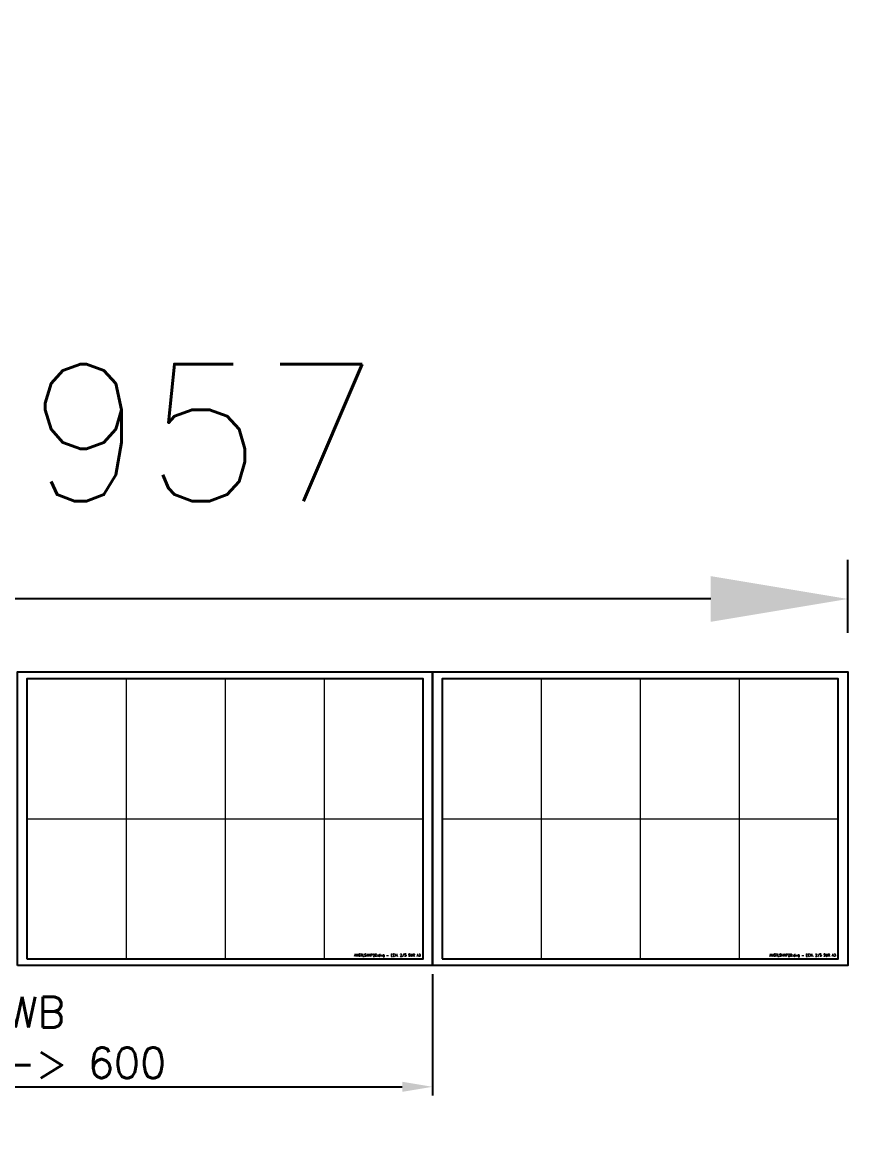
# Model space of a CAD drawing. Header units: millimetres. Extents: x -208 to 15225, y -440 to 4613.
# Drawn here: x 13137 to 15225, y 1802 to 4613 of the extents above; entities that cross this region are included whole.
import ezdxf
from ezdxf.enums import TextEntityAlignment as Align

# ---------------------------------------------------------------- set-up
doc = ezdxf.new("R2010")
doc.units = ezdxf.units.MM
doc.layers.get('Defpoints').update_dxf_attribs({"color": 41})
for name, color, linetype, lineweight in [('COTE', 1, 'Continuous', 18), ('FIN', 1, 'Continuous', 18), ('TEXTE', 3, 'Continuous', 25)]:
    doc.layers.add(name, color=color, linetype=linetype, lineweight=lineweight)
doc.styles.get("Standard").update_dxf_attribs({"font": 'simplex.shx'})
doc.dimstyles.new('ALSTOM001', dxfattribs={"dimtxt": 3.5, "dimasz": 3.5, "dimexe": 1, "dimexo": 1, "dimgap": 1, "dimtad": 1, "dimrnd": 5e-09, "dimtxsty": 'Standard', "dimcen": 2.5, "dimclrd": 1, "dimclre": 1, "dimclrt": 3, "dimadec": 3, "dimazin": 2, "dimtm": 1e-09, "dimtfac": 1, "dimtmove": 0, "dimatfit": 0, "dimfxl": 1, "dimtolj": 1, "dimarcsym": 1})

# ---------------------------------------------------------------- blocks, each defined once
blk = doc.blocks.new('A3LASER')
at = {"color": 1}
for points in [[(-420, 0), (-420, 297), (0, 297), (0, 0)], [(-410.4, 6.8), (-9.6, 6.8), (-9.6, 290.2), (-410.4, 290.2)]]:
    blk.add_lwpolyline(points, close=True, dxfattribs=at)
blk = doc.blocks.new('*D364')
at = {"layer": 'COTE', "color": 1, "lineweight": -2, "transparency": 16777216}
for p, q in [((5775, 3069), (5775, 3253.6)), ((15225, 3069), (15225, 3253.6)), ((14878.5, 3154.6), (6121.5, 3154.6))]:
    blk.add_line(p, q, dxfattribs=at)
at = {"layer": 'COTE', "color": 1, "transparency": 16777216}
for points in [[(6121.5, 3212.4), (6121.5, 3096.9), (5775, 3154.6)], [(14878.5, 3212.4), (14878.5, 3096.9), (15225, 3154.6)]]:
    blk.add_solid(points, dxfattribs=at)
at = {"layer": 'Defpoints', "color": 0, "transparency": 16777216}
for p in [(5775, 3154.6), (5775, 2970), (15225, 2970)]:
    blk.add_point(p, dxfattribs=at)
at = {"layer": 'COTE', "color": 3, "transparency": 16777216, "insert": (10500, 3517.6), "char_height": 346.5, "attachment_point": 5}
blk.add_mtext('\\A1;I,H-Formes  /  IS 808-1957', dxfattribs=at)
blk = doc.blocks.new('*D378')
at = {"layer": 'COTE', "color": 1, "lineweight": -2, "transparency": 16777216}
for p, q in [((12075, 2205.5), (12075, 1899)), ((14175, 2205.5), (14175, 1899)), ((12152, 1921), (14098, 1921))]:
    blk.add_line(p, q, dxfattribs=at)
at = {"layer": 'COTE', "color": 1, "transparency": 16777216}
for points in [[(12152, 1933.8), (12152, 1908.2), (12075, 1921)], [(14098, 1933.8), (14098, 1908.2), (14175, 1921)]]:
    blk.add_solid(points, dxfattribs=at)
at = {"layer": 'Defpoints', "color": 0, "transparency": 16777216}
for p in [(12075, 2227.5), (14175, 2227.5), (14175, 1921)]:
    blk.add_point(p, dxfattribs=at)
at = {"layer": 'COTE', "color": 3, "transparency": 16777216, "insert": (13125, 2045.7), "char_height": 77, "attachment_point": 5}
blk.add_mtext('\\A1;ISWB\\P150 --> 600', dxfattribs=at)

msp = doc.modelspace()

# ---------------------------------------------------------------- linework, layer by layer
at = {"layer": 'FIN'}
for p, q in [((13399.523, 2952.996), (13399.523, 2244.504)), ((13650, 2952.996), (13650, 2244.504)), ((13900.477, 2952.996), (13900.477, 2244.504)), ((14449.523, 2952.996), (14449.523, 2244.504)), ((14700, 2952.996), (14700, 2244.504)), ((14950.477, 2952.996), (14950.477, 2244.504)), ((13149.046, 2598.75), (14150.954, 2598.75)), ((14199.046, 2598.75), (15200.954, 2598.75))]:
    msp.add_line(p, q, dxfattribs=at)

# ---------------------------------------------------------------- block references
at = {"xscale": 2.5, "yscale": 2.5, "zscale": 2.5}
for p in [(14175, 2227.5), (15225, 2227.5)]:
    msp.add_blockref('A3LASER', p, dxfattribs=at)

# ---------------------------------------------------------------- texts
at = {"layer": 'TEXTE'}
for p in [(14144.704, 2250.754), (15194.704, 2250.754)]:
    msp.add_text('AMSTLSHAP2D.dwg - ECH. 2/5 SUR A3', height=6.25, dxfattribs=at).set_placement(p, align=Align.RIGHT)

# ---------------------------------------------------------------- dimensions: what is measured, and where the dimension line sits
at = {"layer": 'COTE'}
dim = msp.add_linear_dim(base=(5775, 3154.646), p1=(15225, 2970), p2=(5775, 2970), text='I,H-Formes  /  IS 808-1957', dimstyle='ALSTOM001', override={"dimscale": 99, "dimtoh": 1}, dxfattribs=at)
dim.commit()
dim.dimension.update_dxf_attribs({"geometry": '*D364', "text_midpoint": (10500, 3154.646), "dimtype": 160})
dim = msp.add_linear_dim(base=(14175, 1921.007), p1=(12075, 2227.5), p2=(14175, 2227.5), angle=180, text='ISWB\\P150 --> 600', dimstyle='ALSTOM001', override={"dimscale": 22, "dimtoh": 1}, dxfattribs=at)
dim.commit()
dim.dimension.update_dxf_attribs({"geometry": '*D378', "text_midpoint": (13125, 1921.007), "dimtype": 160})

doc.saveas('drawing.dxf')
